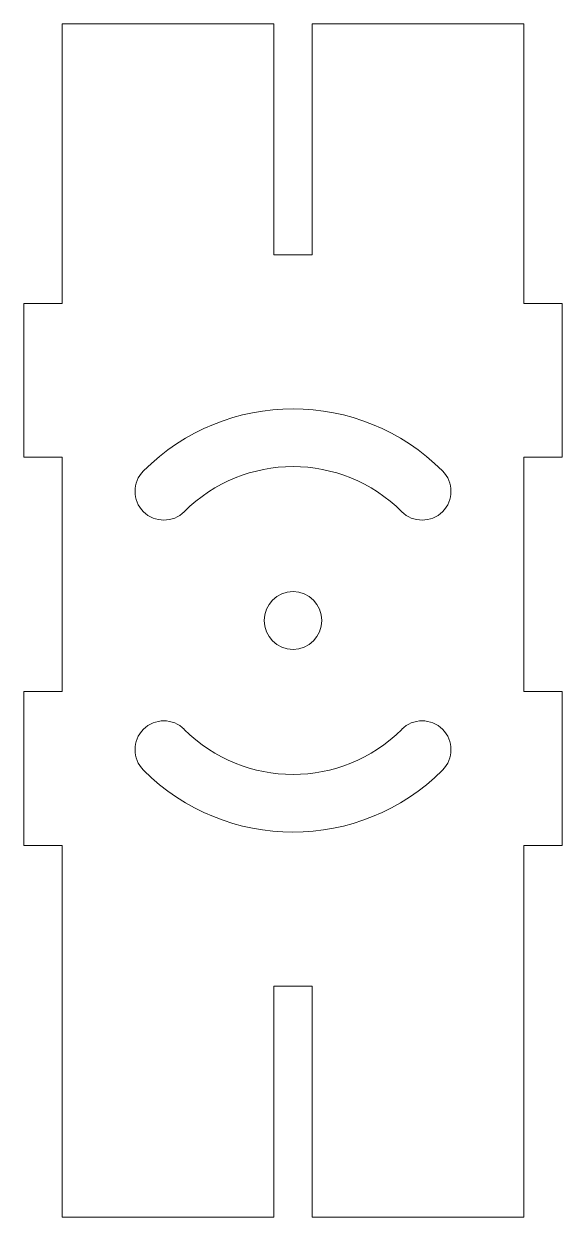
# Model space of a CAD drawing. Header units: inches. Extents: x -1.62 to 0.12, y 10.52 to 14.4.
import ezdxf

# ---------------------------------------------------------------- set-up
doc = ezdxf.new("R2010")
doc.units = ezdxf.units.IN
doc.header["$MEASUREMENT"] = 0

msp = doc.modelspace()

# ---------------------------------------------------------------- linework, layer by layer
at = {"color": 7, "linetype": 'Continuous', "lineweight": 15}
for p, q in [((-1.5, 14.4007), (-1.5, 13.4928)), ((-1.5, 14.4007), (-0.8125, 14.4007)), ((-0.8125, 14.4007), (-0.8125, 13.6507)), ((-0.6875, 14.4007), (0, 14.4007)), ((-0.6875, 14.4007), (-0.6875, 13.6507)), ((0, 14.4007), (0, 13.4928)), ((-0.8125, 13.6507), (-0.6875, 13.6507)), ((-1.5, 13.4928), (-1.625, 13.4928)), ((-1.625, 13.4928), (-1.625, 12.9928)), ((0.125, 13.4928), (0, 13.4928)), ((0.125, 12.9928), (0.125, 13.4928)), ((-1.625, 12.9928), (-1.5, 12.9928)), ((-1.5, 12.9928), (-1.5, 12.2315)), ((0, 12.9928), (0, 12.2315)), ((0, 12.9928), (0.125, 12.9928)), ((-1.5, 12.2315), (-1.625, 12.2315)), ((-1.625, 12.2315), (-1.625, 11.7315)), ((0.125, 12.2315), (0, 12.2315)), ((0.125, 11.7315), (0.125, 12.2315)), ((-1.625, 11.7315), (-1.5, 11.7315)), ((-1.5, 11.7315), (-1.5, 10.5244)), ((0, 11.7315), (0, 10.5244)), ((0, 11.7315), (0.125, 11.7315)), ((-0.8125, 10.5244), (-0.8125, 11.2744)), ((-0.8125, 11.2744), (-0.6875, 11.2744)), ((-0.6875, 10.5244), (-0.6875, 11.2744)), ((-1.5, 10.5244), (-0.8125, 10.5244)), ((-0.6875, 10.5244), (0, 10.5244))]:
    msp.add_line(p, q, dxfattribs=at)
msp.add_circle((-0.75, 12.4625), 0.0938, dxfattribs=at)
for centre, radius, start, end in [((-0.75, 12.4625), 0.6875, 45, 135), ((-1.1698, 12.8824), 0.0938, 135, 315), ((-0.75, 12.4625), 0.5, 45, 135), ((-0.3302, 12.8824), 0.0938, 225, 45), ((-1.1698, 12.0427), 0.0938, 45, 225), ((-0.3302, 12.0427), 0.0938, 315, 135), ((-0.75, 12.4625), 0.5, 225, 315), ((-0.75, 12.4625), 0.6875, 225, 315)]:
    msp.add_arc(centre, radius, start, end, dxfattribs=at)

doc.saveas('drawing.dxf')
